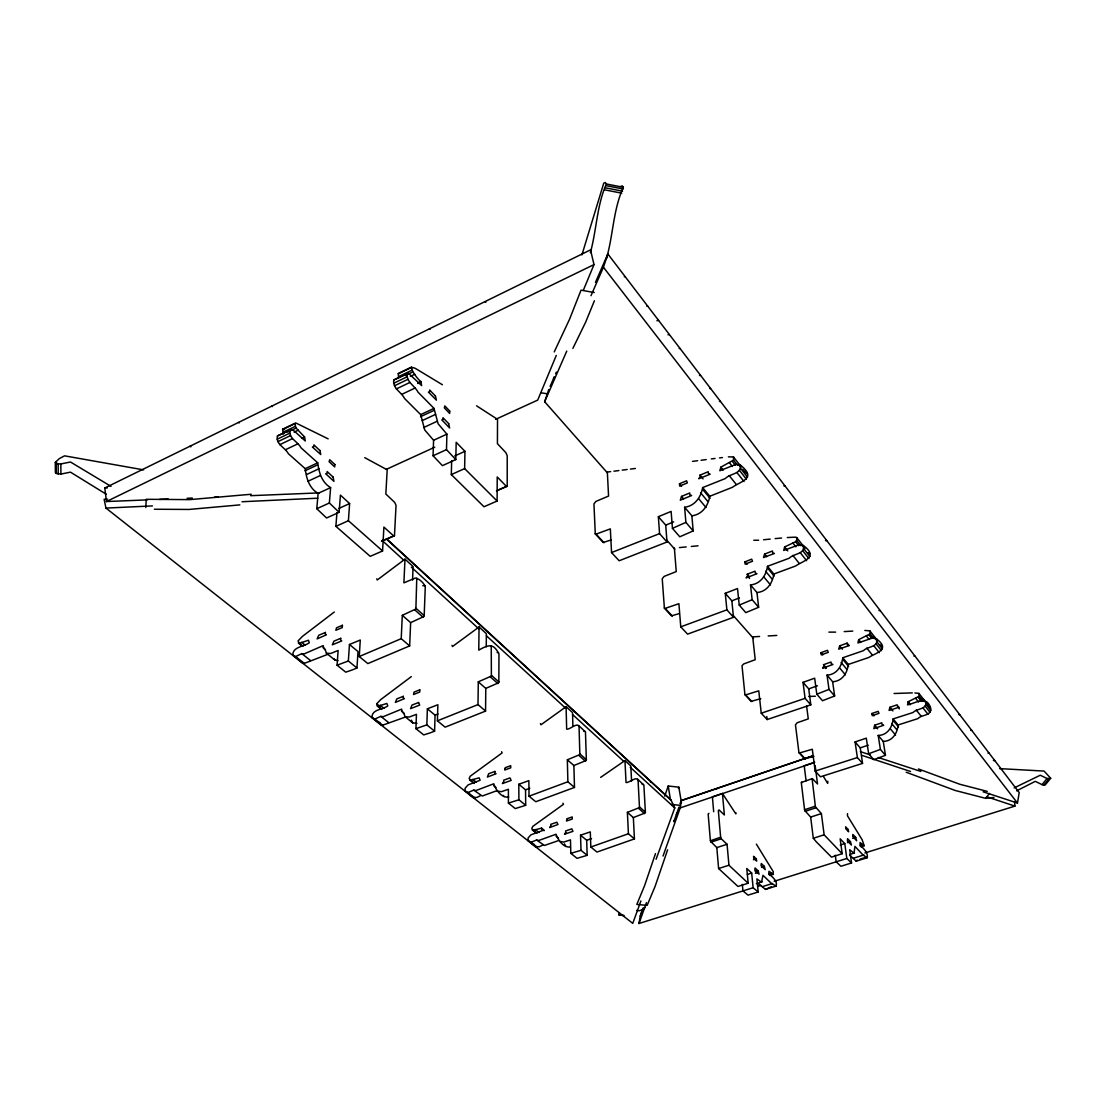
<?xml version="1.0" encoding="UTF-8"?>
<svg xmlns="http://www.w3.org/2000/svg" width="1106" height="1106" viewBox="0 0 1106 1106"><rect width="100%" height="100%" fill="white"/><g stroke="black" fill="none" stroke-linecap="round" stroke-linejoin="round"><path stroke-width="1.5" d="M496.456 490.87L506.963 486.391A4.659 1.866 66.1 0 0 507.212 486.128L507.212 455.686L505.829 452.617L497.424 443.686L497.52 419.34L476.575 405.833M451.649 460.76L451.317 474.585L483.986 506.755L497.106 501.032L497.216 476.963L506.507 486.474M491.244 645.973L491.382 675.572A4.023 2.696 -48.1 0 1 491.05 676.208L478.29 681.835L485.783 688.402L498.502 682.817A3.995 2.696 -48.2 0 0 498.834 682.181L498.972 654.088C493.594 642.876 488.285 644.66 478.774 650.148L479.05 626.978L452.492 646.54L451.995 645.337M570.378 847.016C562.982 847.915 557.949 839.44 556.028 834.242L538.816 840.463L536.576 840.035L530.977 842.26L528.212 840.684L528.074 838.002L530.921 834.836L542.59 830.537L541.581 828.159L533.161 830.288L531.806 828.518L532.76 826.417L563.452 804.325L562.94 803.191M411.335 676.609L380.74 699.586L376.662 703.817L377.934 706.195L386.906 703.471L387.791 705.932C383.091 709.61 371.478 709.278 372.017 717.518L374.81 719.038L380.837 716.37L383.146 716.702L401.658 709.126C401.478 712.015 404.575 713.301 404.962 716.605L409.206 717.061L416.45 714.324L415.925 728.66L423.709 734.923L430.027 732.919L434.603 731.177L426.847 724.886L427.372 708.808L437.865 704.729L437.409 720.822L445.124 727.167L485.562 711.089L485.783 688.402M486.253 646.886L486.364 633.669L479.05 626.978M485.562 711.089L477.999 704.591L478.29 681.835M842.772 657.752L848.288 664.457C847.459 672.351 842.592 681.296 832.624 681.725L827.025 675.116C837.021 674.66 841.915 665.688 842.772 657.752L863.44 650.674C867.533 646.181 878.731 647.425 876.629 638.978L872.62 637.955L857.91 642.987L858.657 639.669L870.09 633.849L869.897 630.876L864.837 630.434M497.106 501.032L464.631 468.612L464.949 451.331L456.184 442.289L455.796 459.598L442.428 465.64L433.054 455.755L433.58 440.271L424.745 429.971L420.681 414.626L404.616 398.561C401.423 392.036 392.326 388.386 393.791 379.966L408.377 373.151L421.649 385.593L420.833 381.515C417.695 379.469 405.93 363.902 415.538 368.492L442.414 384.75M455.796 459.598L446.492 449.644L446.907 434.146L438.114 423.778L434.008 408.377L418.04 392.188C414.847 385.635 405.833 381.916 407.243 373.496M434.603 731.177L435.059 715.153L427.372 708.808M925.584 701.411C927.796 709.582 916.943 708.227 913.031 712.499L893.136 718.914L898.113 724.969L917.925 718.61C921.699 714.365 930.782 716.273 930.837 708.905C927.146 694.568 915.879 703.195 907.528 704.895L908.206 701.688L919.169 696.282L918.92 693.393L914.883 692.964M835.279 855.201L836.15 861.795L840.933 866.261L851.537 862.97L849.712 849.74L854.012 853.251L854.952 846.367L863.039 855.049L867.228 857.744C868.348 852.159 863.067 848.509 860.012 844.749L860.081 842.578L864.215 845.689L862.127 839.717L847.445 815.772L847.542 813.643M508.705 797.094C501.018 798.145 495.585 789.228 493.76 783.781L476.009 790.527L473.727 790.14L467.962 792.532L465.184 790.984L465.114 788.232L468.101 784.914L480.128 780.255L479.161 777.836L470.506 780.2L469.165 778.417L470.202 776.246L502.11 752.923L501.626 751.748M416.768 578.203L415.897 608.507A4.244 2.668 -47.8 0 1 415.524 609.157L402.308 615.337L410.644 622.637L423.819 616.526A4.217 2.668 -47.9 0 0 424.179 615.862L425.271 587.079C424.414 583.346 419.202 578.479 415.275 578.037L403.897 582.862L404.99 559.152L377.243 579.986L376.787 578.784M334.302 612.019L302.353 636.448L298.053 640.913L299.256 643.305L308.477 640.25L309.279 642.738C304.344 646.692 292.606 646.595 292.827 655.07L295.606 656.535L301.827 653.632L304.164 653.895L323.256 645.6C322.952 648.517 326.076 649.775 326.353 653.162L330.653 653.508L338.132 650.48L337.081 665.204L345.736 672.172L352.247 669.932L356.962 668.01L348.349 661.001L349.455 644.494L360.28 640.015L359.256 656.535L367.828 663.586L409.649 645.918L410.644 622.637M412.538 580.111L413.105 566.59L404.99 559.152M767.467 566.313L773.827 574.042C772.679 582.433 767.343 591.696 756.974 592.54L750.504 584.908C760.914 584.037 766.292 574.747 767.467 566.313L789.269 558.198C793.61 553.359 805.292 554.41 803.398 545.562L799.237 544.664L783.725 550.429L784.61 546.958L795.629 541.719L797.011 539.327L796.997 537.972L795.518 537.157L787.265 537.53M848.288 664.457L868.874 657.448C876.104 652.554 890.855 649.927 876.629 638.978M409.649 645.918L401.215 638.674L402.308 615.337M618.987 913.1L619.111 915.091L624.088 915.561M924.243 701.384L923.773 699.573L921.657 699.158M145.798 507.543L146.227 499.29L189.651 499.622L251.242 494.258M381.515 541.29L394.192 535.857A4.521 2.101 65.5 0 0 394.483 535.581L396.045 505.345L394.662 502.373L385.842 494.009L387.197 469.815L364.745 457.663M336.943 512.603L335.892 526.332L370.22 556.346L382.565 550.968L383.906 527.078L393.681 535.954M827.786 781.223L827.661 783.38L823.348 776.343M382.164 541.097A4.493 2.129 65.4 0 0 382.33 540.903L382.427 540.35M356.962 668.01L357.998 651.558L349.455 644.494M411.75 366.957L398.409 373.399L398.45 376.704L411.819 370.275M702.628 487.594L709.775 496.262C708.31 505.069 702.573 514.567 691.872 515.811L684.614 507.239C695.342 505.967 701.135 496.442 702.628 487.594L725.37 478.525C729.932 473.382 741.946 474.225 740.301 465.073L736.015 464.299L719.84 470.741L720.849 467.161L733.527 460.11L733.485 456.972L728.37 456.833M875.717 639.572L875.261 637.72L873.09 637.346M382.565 550.968L348.404 520.719L349.62 503.562L340.427 495.115L339.127 512.313L326.574 517.981L316.786 508.732L318.113 493.359C309.058 488.161 306.307 477.875 305.215 468.681L288.389 453.723C285.154 447.418 275.463 444.377 277.426 435.944L291.293 429.46L293.27 430.151L305.256 440.99L304.579 436.981L296.062 428.05L294.943 424.192L296.159 423.128L328.164 438.861M773.827 574.042L795.546 566.023C803.481 560.562 819.2 557.327 803.398 545.562M339.127 512.313L329.381 502.995L330.625 487.608C321.611 482.34 318.86 472.041 317.726 462.833L300.97 447.75C297.749 441.418 288.113 438.322 290.035 429.888M768.725 874.5L772.016 873.463L773.08 874.445L773.288 871.694L756.38 844.141M709.775 496.262L732.407 487.304C741.158 480.944 757.333 478.442 740.301 465.073M295.316 423.114L282.804 429.142L283.523 434.077M735.946 812.813L735.822 813.878L722.439 793.472L712.402 796.859L713.688 811.735M656.093 859.251L674.757 807.947L670.886 799.804L386.602 538.802M590.369 252.68C596.618 230.117 596.825 205.246 606.378 183.969L605.245 182.504L603.765 183.126L581.922 254.905M606.295 259.108C613.222 235.633 613.125 209.435 623.369 187.329L622.166 185.849L620.618 186.444M663.033 856.058L680.204 807.892L681.42 800.454L806.412 757.956M983.096 791.799L1017.465 803.053L1019.22 792.587L607.844 253.965L595.47 282.334M742.333 884.385L742.942 890.911L748.057 895.141L758.191 891.989L753.117 887.731L639.005 923.496L640.277 916.003L643.18 907.874M828.892 632.12L835.638 632.134M758.191 891.989L756.891 878.897L761.536 882.201L762.974 875.302L771.601 883.57L776.177 886.058C777.753 880.431 771.919 876.961 768.781 873.45L768.988 871.293L772.016 873.463M857.122 860.067L856.182 861.187L849.74 855.242M753.78 540.267L758.619 540.24M681.448 802.652L678.835 787.182L668.231 785.993L664.747 796.099M667.623 849.823L655.001 886.653L647.121 905.399L636.835 904.418L644.591 885.63L655.485 853.611M678.434 788.398L678.835 787.182M590.977 295.717L603.434 267.237L607.844 253.965M607.415 472.884L544.65 401.727L548.756 389.533M812.094 778.638L815.385 806.412A3.581 1.106 71.3 0 0 815.592 807.034L821.385 813.587L824.136 834.809L842.178 853.735L831.477 857.095L816.325 841.846L813.297 838.265L810.657 817.085L804.809 810.56A3.567 1.12 71.3 0 1 804.601 809.938L801.283 782.495L812.357 778.61L817.528 783.974L815.15 765.601M673.955 821.343L674.273 820.458M676.374 814.528L676.844 813.214M673.831 821.703L679.029 807.062M680.19 803.813L681.324 800.633L813.09 755.771M680.397 803.233L681.158 801.103M640.277 916.003L642.697 909.243M639.005 923.496L646.443 902.62M640.927 900.934L632.756 923.386L105.955 508.083L104.13 499.276L107.545 499.124M637.65 779.191L643.886 785.094L645.392 812.371A3.567 2.682 -49 0 1 645.102 812.951L633.351 817.583L627.392 812.357L639.185 807.698A3.581 2.682 -48.9 0 0 639.462 807.117L638.079 780.56C636.849 775.292 628.816 783.407 626.024 782.495L624.959 760.582L600.641 777.38M578.645 725.508L585.461 731.937L586.346 759.933A3.747 2.696 -48.6 0 1 586.042 760.527L573.89 765.532L567.337 759.794L579.53 754.748A3.76 2.696 -48.6 0 0 579.834 754.14L579.06 726.891C577.83 721.471 569.479 730.098 566.659 729.144L566.106 706.693L540.958 724.776L540.433 723.601M893.136 718.914C892.487 726.504 887.911 735.241 878.205 735.449L883.265 741.421C892.943 741.241 897.491 732.531 898.113 724.969M619.111 915.091L619.913 913.639M594.406 300.749L585.71 322.053L572.88 348.39M556.263 355.441L537.723 400.082L495.599 419.354M583.415 290.09L594.005 264.597L590.507 249.873L104.793 487.995L106.453 501.543L147.651 499.871M550.124 386.381L554.258 376.925M553.553 378.515L554.065 377.34M555.627 373.773L556.359 372.086M544.65 401.727L566.77 351.1M554.244 351.902L569.576 319.192L581.037 290.145L594.226 292.537M823.776 666.31L822.615 668.218L832.901 664.499L831.242 663.738L831.007 662.01L823.555 664.692L825.643 668.522M747.393 575.894L746.121 577.913L756.96 573.682L755.26 572.949L755.052 571.166L747.214 574.235L749.536 578.438M394.483 535.581L382.413 540.793M106.397 494.313L70.881 472.4A1.59 1.134 3.7 0 0 70.245 472.179L60.899 474.073L56.226 473.437L55.383 472.539L55.3 462.377L59.337 458.589L64.563 455.838L143.614 469.87M906.201 772.237L955.197 790.472L985.667 798.352L989.511 793.444M1016.608 790.845L1035.299 781.334L1042.032 784.638L1047.05 778.527L1050.7 778.265L1044.105 771.076L999.589 768.615M1042.032 784.638L1043.857 785.108L1048.861 778.997M1043.857 785.108L1045.156 784.97L1050.7 778.265M644.936 907.556L642.738 909.699L639.088 910.791L636.586 910.307M650.48 782.288L651.296 781.707M862.791 844.956L859.943 845.827M401.215 638.674L359.256 656.535M106.453 501.543L594.005 264.597M477.999 704.591L437.409 720.822M282.472 429.612L295.012 423.584M398.132 373.856L411.487 367.413M282.68 432.432L295.219 426.391M291.293 429.46L277.426 435.944M408.377 373.151L393.791 379.966M287.698 432.073L296.062 428.05M405.225 375.556L412.662 371.989M277.205 439.193L289.827 433.123M393.736 383.229L407.202 376.759M294.099 432.142L298.274 430.137M410.326 376.372L414.778 374.229M277.979 441.626L290.601 435.57M394.565 385.745L408.017 379.289M279.763 444.695L292.385 438.653M396.321 388.939L409.787 382.496M301.8 438.308L304.579 436.981M417.874 382.925L420.833 381.515M417.819 383.519L420.792 382.109M285.597 449.672L298.191 443.672M401.893 394.303L415.317 387.902M305.215 468.681L317.726 462.833M420.681 414.626L434.008 408.377M304.966 470.769L317.477 464.907M420.543 416.713L433.884 410.464M306.611 474.529L319.136 468.681M422.229 420.598L435.57 414.377M684.614 507.239L685.886 522.378L672.434 528.35L671.121 511.414L658.36 516.696L659.563 533.617L666.987 542.009L619.166 560.756L611.549 552.571L610.332 528.875L595.678 534.281A4.452 2.945 -43.1 0 1 595.277 533.908L593.95 503.866L595.968 501.391L608.563 496.055L607.346 472.041L610.65 471.612M307.731 481.373L320.284 475.552M423.557 427.593L436.925 421.386M691.872 515.811L693.186 530.908L679.789 536.797L672.434 528.35M318.113 493.359L330.625 487.608M433.58 440.271L446.907 434.146M386.395 469.331L434.755 447.197M529.027 796.196L535.774 801.739L574.484 787.444L567.876 781.762L529.027 796.196L528.875 780.642L518.811 784.265L518.908 799.776L525.682 805.306L515.23 808.583L508.414 803.108L508.387 789.269L501.433 791.689L497.271 791.108M316.786 508.732L329.381 502.995M433.054 455.755L446.492 449.644M338.754 508.484L349.62 503.562M454.677 455.976L464.949 451.331M335.892 526.332L348.404 520.719M451.317 474.585L464.631 468.612M750.504 584.908L752.135 599.701L739.237 605.093L737.508 588.544L725.26 593.3L726.891 609.835L733.499 617.314L687.559 634.139L680.757 626.839L678.904 603.696L664.789 608.507A4.217 2.959 -42.8 0 1 664.388 608.148L662.231 578.756L664.125 576.406L676.25 571.581L674.384 548.064M756.974 592.54L758.633 607.291L745.79 612.627L739.237 605.093M590.825 847.016L596.964 852.062L634.429 838.915L628.415 833.758L590.825 847.016L590.3 831.892L580.539 835.21L581.009 850.32L587.175 855.339L577.028 858.325L570.834 853.348L570.475 839.869L563.728 842.095L559.65 841.445M497.244 490.428L507.281 486.018M327.763 654.337L304.288 663.393L302.38 662.992L292.827 655.07M422.796 585.738L424.939 585.641M679.485 483.778L686.577 480.806L687.351 482.907L679.678 486.115L679.485 483.778L681.545 486.239M700.001 475.165L708.213 471.709L708.393 473.52L710.149 474.198L698.785 478.718L700.167 476.838L700.001 475.165L703.057 478.884M681.517 496.387L689.702 492.986L689.854 494.811L691.596 495.502L680.301 500.202L681.517 496.387L683.591 498.834M816.795 694.195L822.477 700.72L834.643 695.992L829.002 689.425L816.795 694.195L814.666 678.185L803.039 682.347L805.085 698.342L810.809 704.826L767.149 719.55L761.246 713.218L758.757 690.821L745.32 694.997A3.926 2.945 -42.5 0 1 744.919 694.637L742.015 665.715L743.688 663.959L755.218 659.701L752.702 636.876L759.587 636.462M611.341 539.894L603.295 542.452A4.424 2.945 -43.1 0 1 602.881 542.078L595.18 533.783M658.36 516.696L665.729 525.129L673.665 521.866M348.349 661.001L337.081 665.204M659.563 533.617L611.549 552.571M405.432 717.02L382.635 725.204L380.74 724.762L372.017 717.518M868.652 753.767L873.768 759.656L885.464 755.329L880.39 749.398L868.652 753.767L866.288 738.158L855.09 741.96L857.371 757.555L862.556 763.403L820.486 776.799L815.15 771.076L812.302 749.246L799.334 753.02A3.733 2.917 -42.2 0 1 798.947 752.647L795.463 724.872L797.136 722.771L808.265 718.886L806.606 706.14M744.905 561.862L751.707 559.18L752.509 561.254L745.154 564.143L744.905 561.862L747.048 564.419M764.592 554.106L772.472 550.995L772.679 552.779L774.407 553.484L763.499 557.535L764.592 554.106L766.707 556.691M679.361 613.567L671.591 615.807A4.189 2.959 -42.8 0 1 671.19 615.448L664.291 608.01M435.059 715.153L438.045 713.992M725.26 593.3L731.84 600.821L739.458 597.89M426.847 724.886L415.925 728.66M726.891 609.835L680.757 626.839M496.76 790.735L482.271 796.016L473.727 790.14M820.984 652.678L827.44 650.314L828.27 652.346L821.288 654.89L820.984 652.678L822.836 654.89M847.127 643.139L847.39 644.867L849.062 645.614L838.721 649.139L839.661 645.863L847.127 643.139L848.952 645.392M760.817 698.646L751.223 701.356A3.899 2.945 -42.4 0 1 750.836 700.983L744.822 694.499M558.53 840.588L544.47 845.454L536.576 840.035M518.811 784.265L525.544 789.822L529.843 788.288M803.039 682.347L808.735 688.886L817.417 685.775M480.585 795.587L477.059 797.426L472.967 797.467L465.184 790.984M518.908 799.776L508.414 803.108M805.085 698.342L761.246 713.218M813.933 756.338L804.684 758.771A3.719 2.917 -42.1 0 1 804.297 758.398L798.947 752.647M871.943 713.494L878.15 711.352L878.993 713.342L872.275 715.665L871.943 713.494L873.961 715.9M897.381 706.485L899.012 707.246L889.058 710.453L889.915 707.287L897.104 704.812L899.358 708.918M874.652 725.246L881.814 722.785L882.09 724.485L883.708 725.26L873.809 728.647L874.652 725.246L877.68 728.84M807.933 757.444L809.094 757.043M810.975 756.407L812.564 755.868M814.721 762.255L804.214 765.808L806.094 780.822M680.204 807.892L814.251 762.559M580.539 835.21L586.678 840.27L591.544 838.625M855.09 741.96L860.247 747.863L868.21 745.168M581.009 850.32L570.834 853.348M857.371 757.555L815.15 771.076M542.825 844.998L539.41 846.726L535.401 846.684L528.212 840.684M753.117 887.731L751.679 873.035L746.757 868.5L748.168 883.238L737.965 886.445L718.61 868.542L716.812 847.597L710.619 841.39A3.484 1.272 71.7 0 1 710.411 840.767L720.642 837.228L718.333 810.532L719.094 809.965L724.375 814.97L722.439 793.472M804.546 809.744L815.329 806.219M710.951 842.136L721.236 838.777L727.057 844.265L728.951 865.238L748.168 883.238M805.154 811.334L815.924 807.809M758.578 883.763L765.476 889.39L771.532 886.694M716.812 847.597L727.057 844.265M810.657 817.085L821.385 813.587M718.61 868.542L728.951 865.238M813.297 838.265L824.136 834.809M753.407 859.735L756.269 858.823L756.684 861.062L753.78 858.353L753.573 856.307L756.269 858.823M1014.119 787.914L1040.262 775.223L1047.05 778.527M761.495 867.27L764.329 866.371L765.214 869.662L760.997 865.556L761.301 863.537L764.329 866.371M852.726 838.376L855.698 837.436L856.652 840.781L852.698 836.468L852.85 834.449L855.698 837.436M747.352 874.404L751.679 873.035M755.287 871.735L758.163 870.837L759.048 874.169L754.79 870.228L755.066 867.975L758.163 870.837M840.242 845.039L844.777 843.602L846.809 858.463L851.537 862.97M847.431 842.62L850.431 841.666L851.385 845.067L847.403 840.919L847.542 838.666L850.431 841.666M755.453 873.325L758.315 872.427M769.79 875.482L773.453 874.196M860.952 846.864L864.215 845.689M756.352 883.639L762.089 881.841M849.989 854.33L854.496 852.92M757.707 886.418L761.011 885.394M774.2 881.275L846.809 858.463M864.878 852.961L1014.921 806.108L1014.561 801.56M762.656 886.542L772.582 883.445M853.528 858.201L863.897 854.966M860.081 859.141L867.463 856.846M765.476 889.39L776.177 886.058M856.182 861.187L867.228 857.744M55.3 462.377L58.148 463.912L60.858 463.939L70.259 462.059A1.604 1.134 3.8 0 1 70.895 462.267L111.029 486.377M801.463 782.191L802.223 782.564M624.309 276.721L625.097 276.555M646.858 306.251L647.66 306.099M656.909 320.726L658.595 320.422M667.996 334.772L669.379 334.537M679.208 348.528L679.969 348.404M699.517 375.528L700.568 375.363M709.845 388.593L710.591 388.483M719.481 401.519L720.435 401.381M692.522 461.382L697.651 460.704M701.066 460.262L706.195 459.584M613.954 471.197L618.904 470.562M622.194 470.147L627.157 469.511M630.448 469.096L635.397 468.46M711.324 458.921L715.015 458.465M719.481 457.925L722.453 457.552M497.133 652.457L498.599 652.664M783.891 485.963L784.942 485.852M985.667 798.352L993.935 797.495M763.569 539.756L770.191 539.106M679.457 547.581L686.218 546.931M691.291 546.461L698.052 545.811M775.154 538.608L781.596 538.028M825.518 540.654L826.721 540.544M239.85 504.889L188.85 509.451L154.342 509.244M583.65 731.107L585.088 731.37M416.962 723.338L412.718 722.868L404.962 716.605M642.102 784.251L643.512 784.527M878.993 610.581L880.155 610.498M844.21 631.595L852.781 631.084M768.186 635.95L776.785 635.438M105.955 508.083L152.462 505.912M242.034 501.737L317.823 498.198M913.985 656.107L914.938 656.065M159.665 499.387L168.25 499.027M187.135 498.267L192.278 498.059M214.592 497.147L218.034 497.009M250.647 495.682L319.302 492.889M894.063 693.503L912.339 692.895M104.793 487.995L107.337 487.898M808.693 696.462L815.371 696.227M958.861 714.642L959.676 714.614M970.778 730.347L971.662 730.333M987.962 753.158L989.096 753.145M993.382 760.569L994.764 760.555M337.994 660.614L334.98 660.116L326.353 653.162M282.804 429.142L284.574 429.487M619.471 914.731L622.802 915.035M671.218 804.38L680.397 805.389M540.889 392.754L547.525 393.847M604.788 189.859L621.738 193.177M606.378 183.969L623.369 187.329M606.129 185.656L623.12 189.002M605.563 187.84L622.54 191.172M739.347 465.585L740.923 466.981M987.243 791.371L959.856 784.278L918.478 768.974M801.712 545.051L803.205 545.866L796.597 537.433M860.344 751.638L870.173 754.845M878.358 757.527L920.911 771.449M861.629 755.274L910.542 771.49M987.188 796.914L1014.921 806.108M708.932 813.352L708.158 813.933L710.37 840.588M189.873 446.299L190.923 446.783M747.255 473.949L742.61 469.345M238.537 422.437L239.325 422.838M807.961 552.627L809.592 553.47M271.703 406.179L272.408 406.552M880.417 644.95L881.994 645.807M930.423 707.577L924.035 700.527M429.308 328.911L430.013 329.381M484.967 301.634L485.852 302.27M295.606 656.535L304.288 663.393M374.81 719.038L382.635 725.204M467.962 792.532L474.833 797.951M530.977 842.26L537.24 847.196M301.827 653.632L310.482 660.517M380.837 716.37L388.635 722.564M301.634 642.323L305.325 645.282M380.243 705.31L384.128 708.421M472.732 779.412L476.147 782.149M535.318 829.555L539.064 832.555M376.662 703.817L380.547 706.928M299.256 643.305L302.947 646.263M377.934 706.195L381.819 709.305M470.506 780.2L473.921 782.937M533.161 830.288L536.908 833.274M298.33 642.973L302.035 645.918M377.008 705.835L380.906 708.946M469.594 779.827L474.156 783.463M532.263 829.901L536.009 832.901M541.581 828.159L544.069 830.164M541.567 828.712L544.055 830.717M323.035 647.66L325.496 649.651M401.506 711.13L404.091 713.218M493.705 785.716L495.972 787.541M556.014 836.122L558.489 838.127M414.874 609.959L423.169 617.328M490.442 676.969L497.894 683.577M578.963 755.467L585.489 761.246M638.646 808.389L644.577 813.643M415.98 608.3L424.275 615.669M491.465 675.379L498.917 681.987M579.903 753.96L586.415 759.739M639.531 806.938L645.448 812.191M382.123 540.433L403.745 560.203M411.391 567.184L478.815 628.83M486.446 635.812L565.332 707.923M572.963 714.905L623.853 761.426M630.226 767.246L674.757 807.947M566.106 706.693L572.521 712.568L572.908 726.352M624.959 760.582L630.807 765.933L631.581 781.071M386.561 539.147L670.858 800.08M844.777 843.602L840.159 838.832L842.178 853.735M596.397 534.53L604 542.7M665.508 608.784L672.296 616.083M746.011 695.287L751.914 701.633M800.011 753.31L805.362 759.062M666.766 540.143L674.757 549.198M732.974 615.185L753.518 638.466M685.886 522.378L693.186 530.908M752.135 599.701L758.633 607.291M747.214 574.235L749.356 576.779M823.555 664.692L826.348 668.01M698.854 498.93L706.043 507.557M764.108 577.263L770.509 584.95M839.855 668.19L845.399 674.854M890.496 728.992L895.514 735.006M700.568 492.737L707.743 501.391M765.601 571.263L771.988 578.977M841.113 662.466L846.657 669.144M891.63 723.462L896.62 729.49M702.904 489.654L710.052 498.322M767.785 568.332L774.145 576.06M843.118 659.715L848.648 666.406M893.51 720.822L898.501 726.877M839.661 645.863L842.413 649.222M889.915 707.287L892.901 710.937M720.849 467.161L722.868 469.663M784.61 546.958L787.735 550.885M858.657 639.669L860.468 641.936M908.206 701.688L910.169 704.135M720.946 467.741L722.965 470.257M784.721 547.539L786.808 550.152M858.781 640.236L860.592 642.489M908.33 702.227L910.293 704.688M729.144 475.539L736.167 484.331M792.864 555.406L799.113 563.244M866.814 648.102L872.219 654.89M916.238 710.066L921.118 716.19M729.393 462.681L732.379 466.469M792.767 542.866L795.878 546.806M866.371 636.005L869.067 639.406M915.602 698.287L918.519 701.992M736.969 472.621L743.965 481.469M800.371 552.82L806.592 560.687M873.92 645.863L879.311 652.678M923.081 708.047L927.948 714.2M739.389 470.271L746.356 479.133M802.652 550.608L808.859 558.489M876.049 643.803L881.427 650.632M925.1 706.098L929.952 712.25M732.379 461.409L735.366 465.197M795.629 541.719L798.739 545.673M869.081 634.996L871.777 638.411M918.215 697.374L921.132 701.08M738.642 464.271L740.619 466.801M801.767 544.733L804.864 548.673M875.04 638.107L876.837 640.388M740.481 468.211L747.449 477.073M803.661 548.617L809.855 556.512M876.961 641.936L882.325 648.766M925.957 704.301L930.796 710.467M733.527 460.11L737.508 465.17M796.721 540.502L800.855 545.756M870.09 633.849L873.671 638.411M919.169 696.282L923.054 701.218M733.485 456.972L740.854 466.373M869.897 630.876L875.662 638.259M918.92 693.393L924.174 700.112M603.434 267.237L1017.465 803.053M565.843 846.449L564.419 843.823M503.202 795.366L504.087 796.61M412.718 722.868L411.404 720.144M716.107 788.606L716.577 789.311M334.15 658.872L334.98 660.116M811.749 756.089L812.191 756.822M721.236 838.777L720.905 838.016A3.498 1.258 71.7 0 1 720.697 837.408L720.642 837.228M534.212 844.32L534.475 845.634M668.231 785.993L670.485 799.887M883.265 741.421L885.464 755.329M878.205 735.449L880.39 749.398M860.247 747.863L862.556 763.403M832.624 681.725L834.643 695.992M379.648 722.315L379.842 723.697M827.025 675.116L829.002 689.425M808.735 688.886L810.809 704.826M766.804 716.55L767.149 719.55M731.84 600.821L733.499 617.314M665.729 525.129L666.987 542.009M633.351 817.583L634.429 838.915M627.392 812.357L628.415 833.758M586.678 840.27L587.175 855.339M573.89 765.532L574.484 787.444M567.337 759.794L567.876 781.762M525.544 789.822L525.682 805.306M56.143 463.29L56.226 473.437M58.148 463.912L58.217 474.045M60.858 463.939L60.899 474.073M494.894 771.449L494.894 772.997L496.027 773.73L487.4 777.076L488.645 773.73L494.894 771.449M448.69 423.667L449.644 427.994L441.806 419.865L442.967 419.63L443.022 417.764L448.69 423.667M449.713 411.059L449.644 413.45L444.335 407.879L444.806 405.902L449.713 411.059M435.446 396.086L436.386 400.178L428.451 392.091L429.64 391.897L429.709 390.045L435.446 396.086M418.58 702.517L419.672 705.089L410.561 708.628L411.971 705.089L418.58 702.517M419.796 689.84L419.713 692.066L413.52 694.499L414.059 692.093L419.796 689.84M403.303 696.338L403.248 697.927L404.381 698.646L395.381 702.407L396.805 698.895L403.303 696.338M340.717 638.328L340.607 639.987L341.74 640.927L332.339 644.826L333.915 641.162L340.717 638.328M342.418 625.305L342.266 627.586L335.865 630.268L336.514 627.793L342.418 625.305M325.413 632.452L325.288 634.084L326.408 634.789L317.132 638.895L318.708 635.273L325.413 632.452M333.113 477.087L333.943 481.331L325.717 473.741L327.017 473.451L327.169 471.585L333.113 477.087M334.869 464.52L334.676 466.898L329.104 461.686L329.726 459.709L334.869 464.52M319.924 450.543L320.754 454.538L312.417 447.018L313.731 446.755L313.91 444.902L319.924 450.543M566.866 819.629L566.479 821.025L572.244 819.048L572.189 816.947L566.853 818.786L566.866 819.629M505.221 768.546L504.778 769.997L510.723 767.827L510.723 765.684L505.221 767.688L505.221 768.546M565.691 832.583L564.502 834.214L572.977 831.325L571.788 828.85L565.65 830.952L565.691 832.583M550.802 825.961L549.627 827.578L557.991 824.482L556.83 822.242L550.774 824.343L550.802 825.961M503.672 781.873L502.428 783.573L511.166 780.421L510.004 777.905L503.672 780.2L503.672 781.873M848.136 829.5L845.62 826.846L845.91 828.906L848.634 831.767L848.136 829.5"/></g></svg>
